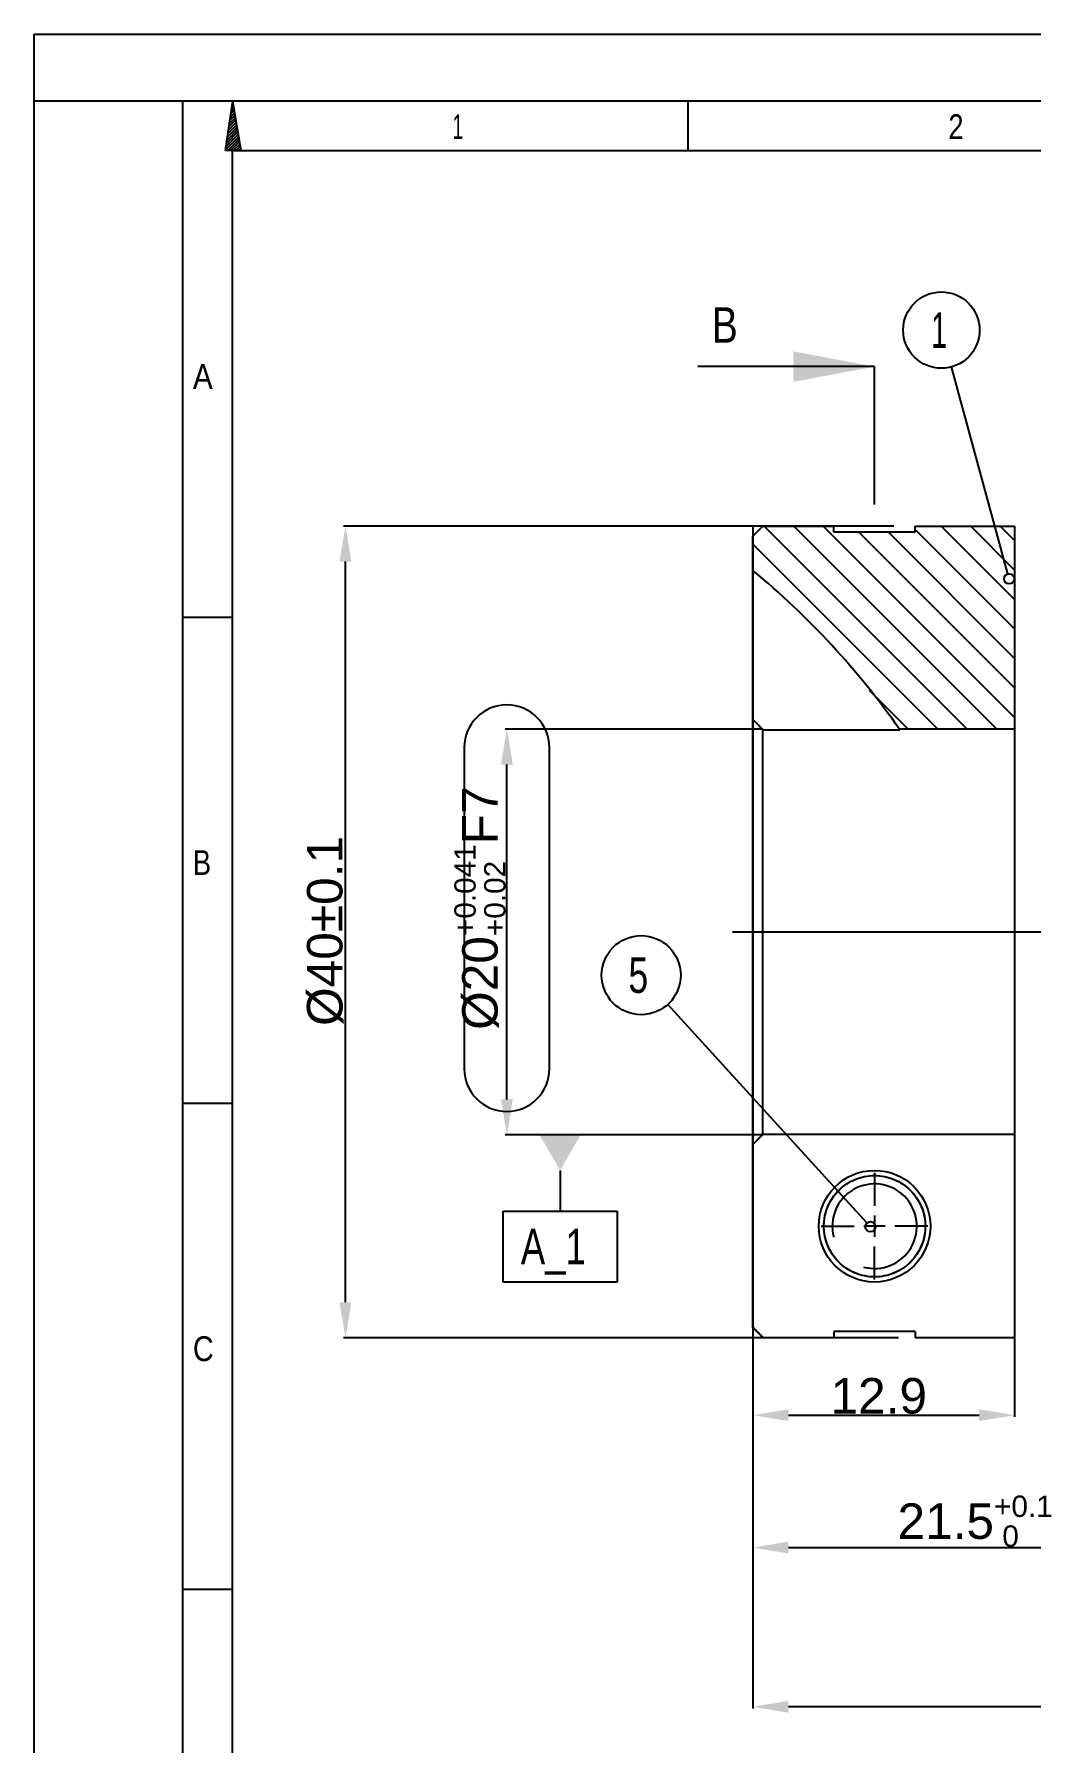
# Model space of a CAD drawing. Header units: millimetres. Extents: x -3183 to 3067, y 1033 to 2218.
# Drawn here: x 2647.5 to 2745.7, y 1690.5 to 1858.9 of the extents above; entities that cross this region are included whole.
import ezdxf

# ---------------------------------------------------------------- set-up
doc = ezdxf.new("R2010")
doc.units = ezdxf.units.MM
doc.linetypes.add('CENTER', pattern=[50.8, 31.75, -6.35, 6.35, -6.35])
doc.layers.add('BEMASSUNGEN', color=7, linetype='Continuous')
doc.layers.add('DEFAULT_1', color=7, linetype='CENTER')
doc.styles.get("Standard").update_dxf_attribs({"font": 'arial.ttf'})
doc.dimstyles.new('DIMSTYLE_1', dxfattribs={"dimtxt": 3.5, "dimasz": 3.5, "dimexe": 0.18, "dimexo": 0.0625, "dimgap": 0.09, "dimtad": 1, "dimdec": 3, "dimlfac": 0.5, "dimdsep": 46, "dimtxsty": 'Standard', "dimcen": 0.09, "dimadec": 0, "dimazin": 0, "dimtp": 0.3, "dimtm": 0.3, "dimtfac": 1, "dimtdec": 3, "dimtofl": 0, "dimtmove": 0, "dimatfit": 3, "dimfxl": 1, "dimtolj": 1, "dimarcsym": 0})
doc.dimstyles.new('DIMSTYLE_2', dxfattribs={"dimtxt": 3.5, "dimasz": 3.5, "dimexe": 0.18, "dimexo": 0.0625, "dimgap": 0.09, "dimtad": 1, "dimdec": 3, "dimlfac": 0.5, "dimdsep": 46, "dimtxsty": 'Standard', "dimcen": 0.09, "dimadec": 0, "dimazin": 0, "dimtp": 0.2, "dimtm": 0.2, "dimtfac": 1, "dimtdec": 3, "dimtofl": 0, "dimtmove": 0, "dimatfit": 3, "dimfxl": 1, "dimtolj": 1, "dimarcsym": 0})
doc.dimstyles.new('DIMSTYLE_3', dxfattribs={"dimtxt": 3.5, "dimasz": 3.5, "dimexe": 0.18, "dimexo": 0.0625, "dimgap": 0.09, "dimtad": 1, "dimlfac": 0.5, "dimdsep": 46, "dimtxsty": 'Standard', "dimcen": 0.09, "dimadec": 0, "dimazin": 0, "dimtol": 1, "dimtp": 0.1, "dimtfac": 0.6, "dimtofl": 0, "dimtmove": 0, "dimatfit": 3, "dimfxl": 1, "dimtolj": 1, "dimarcsym": 0})
doc.dimstyles.new('DIMSTYLE_4', dxfattribs={"dimtxt": 3.5, "dimasz": 3.5, "dimexe": 0.18, "dimexo": 0.0625, "dimgap": 0.09, "dimtad": 1, "dimdec": 3, "dimlfac": 0.5, "dimdsep": 46, "dimtxsty": 'Standard', "dimcen": 0.09, "dimadec": 0, "dimazin": 0, "dimtol": 1, "dimtp": 0.1, "dimtm": 0.1, "dimtfac": 1, "dimtdec": 3, "dimtofl": 0, "dimtmove": 0, "dimatfit": 3, "dimfxl": 1, "dimtolj": 1, "dimarcsym": 0})
doc.dimstyles.new('DIMSTYLE_5', dxfattribs={"dimtxt": 3.5, "dimasz": 3.5, "dimexe": 0.18, "dimexo": 0.0625, "dimgap": 0.09, "dimtad": 1, "dimdec": 4, "dimlfac": 0.5, "dimdsep": 46, "dimtxsty": 'Standard', "dimcen": 0.09, "dimadec": 0, "dimazin": 0, "dimtol": 1, "dimtp": 0.041, "dimtm": -0.02, "dimtfac": 0.6, "dimtdec": 4, "dimtofl": 0, "dimtmove": 0, "dimatfit": 3, "dimfxl": 1, "dimtolj": 1, "dimarcsym": 0})

# ---------------------------------------------------------------- blocks, each defined once
blk = doc.blocks.new('*D128')
at = {"layer": 'BEMASSUNGEN', "color": 0, "linetype": 'Continuous', "lineweight": -2, "transparency": 16777216}
for p, q in [((2718.32, 1731.43), (2718.32, 1693.91)), ((2842.32, 1731.4), (2842.32, 1693.91)), ((2838.82, 1694.09), (2721.82, 1694.09))]:
    blk.add_line(p, q, dxfattribs=at)
at = {"layer": 'BEMASSUNGEN', "color": 0, "linetype": 'Continuous', "transparency": 16777216}
for points in [[(2721.82, 1694.68), (2721.82, 1693.51), (2718.32, 1694.09)], [(2838.82, 1694.68), (2838.82, 1693.51), (2842.32, 1694.09)]]:
    blk.add_solid(points, dxfattribs=at)
at = {"layer": 'Defpoints', "color": 0, "linetype": 'Continuous', "transparency": 16777216}
for p in [(2718.32, 1731.49), (2842.32, 1731.46), (2718.32, 1694.09)]:
    blk.add_point(p, dxfattribs=at)
at = {"layer": 'BEMASSUNGEN', "color": 0, "linetype": 'Continuous', "transparency": 16777216, "insert": (2781.64, 1695.97), "char_height": 3.5, "attachment_point": 5}
blk.add_mtext('\\A1;62', dxfattribs=at)
blk = doc.blocks.new('*D131')
at = {"layer": 'BEMASSUNGEN', "color": 0, "linetype": 'Continuous', "lineweight": -2, "transparency": 16777216}
for p, q in [((2718.32, 1731.43), (2718.32, 1722.66)), ((2744.12, 1730.43), (2744.12, 1722.66)), ((2721.82, 1722.84), (2740.62, 1722.84))]:
    blk.add_line(p, q, dxfattribs=at)
at = {"layer": 'BEMASSUNGEN', "color": 0, "linetype": 'Continuous', "transparency": 16777216}
for points in [[(2721.82, 1723.42), (2721.82, 1722.26), (2718.32, 1722.84)], [(2740.62, 1723.42), (2740.62, 1722.26), (2744.12, 1722.84)]]:
    blk.add_solid(points, dxfattribs=at)
at = {"layer": 'Defpoints', "color": 0, "linetype": 'Continuous', "transparency": 16777216}
for p in [(2718.32, 1731.49), (2744.12, 1730.49), (2744.12, 1722.84)]:
    blk.add_point(p, dxfattribs=at)
at = {"layer": 'BEMASSUNGEN', "color": 0, "linetype": 'Continuous', "transparency": 16777216, "insert": (2730.73, 1724.72), "char_height": 3.5, "attachment_point": 5}
blk.add_mtext('\\A1;12.9', dxfattribs=at)
blk = doc.blocks.new('*D132')
at = {"layer": 'BEMASSUNGEN', "color": 0, "linetype": 'Continuous', "lineweight": -2, "transparency": 16777216}
for p, q in [((2718.32, 1810.4), (2718.32, 1709.6)), ((2761.32, 1737.63), (2761.32, 1709.6)), ((2721.82, 1709.78), (2757.82, 1709.78))]:
    blk.add_line(p, q, dxfattribs=at)
at = {"layer": 'BEMASSUNGEN', "color": 0, "linetype": 'Continuous', "transparency": 16777216}
for points in [[(2721.82, 1710.36), (2721.82, 1709.2), (2718.32, 1709.78)], [(2757.82, 1710.36), (2757.82, 1709.2), (2761.32, 1709.78)]]:
    blk.add_solid(points, dxfattribs=at)
at = {"layer": 'Defpoints', "color": 0, "linetype": 'Continuous', "transparency": 16777216}
for p in [(2718.32, 1810.46), (2761.32, 1737.7), (2761.32, 1709.78)]:
    blk.add_point(p, dxfattribs=at)
at = {"layer": 'BEMASSUNGEN', "color": 0, "linetype": 'Continuous', "transparency": 16777216, "insert": (2740.23, 1712.39), "char_height": 3.5, "attachment_point": 5}
blk.add_mtext('\\A1;21.5{\\H2.1;\\S+0.1^  0;}', dxfattribs=at)
blk = doc.blocks.new('*D133')
at = {"layer": 'BEMASSUNGEN', "color": 0, "linetype": 'Continuous', "lineweight": -2, "transparency": 16777216}
for p, q in [((2732.22, 1810.46), (2677.99, 1810.46)), ((2678.17, 1733.96), (2678.17, 1806.96)), ((2732.67, 1730.46), (2677.99, 1730.46))]:
    blk.add_line(p, q, dxfattribs=at)
at = {"layer": 'BEMASSUNGEN', "color": 0, "linetype": 'Continuous', "transparency": 16777216}
for points in [[(2677.58, 1806.96), (2678.75, 1806.96), (2678.17, 1810.46)], [(2677.58, 1733.96), (2678.75, 1733.96), (2678.17, 1730.46)]]:
    blk.add_solid(points, dxfattribs=at)
at = {"layer": 'Defpoints', "color": 0, "linetype": 'Continuous', "transparency": 16777216}
for p in [(2678.17, 1810.46), (2732.28, 1810.46), (2732.73, 1730.46)]:
    blk.add_point(p, dxfattribs=at)
at = {"layer": 'BEMASSUNGEN', "color": 0, "linetype": 'Continuous', "transparency": 16777216, "insert": (2676.19, 1770.56), "char_height": 3.5, "attachment_point": 5, "rotation": 90}
blk.add_mtext('\\A1;%%c40±0.1', dxfattribs=at)
blk = doc.blocks.new('*D134')
at = {"layer": 'BEMASSUNGEN', "color": 0, "linetype": 'Continuous', "lineweight": -2, "transparency": 16777216}
for p, q in [((2719.26, 1790.46), (2693.9, 1790.46)), ((2694.08, 1753.96), (2694.08, 1786.96)), ((2719.26, 1750.46), (2693.9, 1750.46))]:
    blk.add_line(p, q, dxfattribs=at)
at = {"layer": 'BEMASSUNGEN', "color": 0, "linetype": 'Continuous', "transparency": 16777216}
for points in [[(2693.49, 1786.96), (2694.66, 1786.96), (2694.08, 1790.46)], [(2693.49, 1753.96), (2694.66, 1753.96), (2694.08, 1750.46)]]:
    blk.add_solid(points, dxfattribs=at)
at = {"layer": 'Defpoints', "color": 0, "linetype": 'Continuous', "transparency": 16777216}
for p in [(2694.08, 1790.46), (2719.32, 1790.46), (2719.32, 1750.46)]:
    blk.add_point(p, dxfattribs=at)
at = {"layer": 'BEMASSUNGEN', "color": 0, "linetype": 'Continuous', "transparency": 16777216, "insert": (2691.42, 1772.81), "char_height": 3.5, "attachment_point": 5, "rotation": 90}
blk.add_mtext('\\A1;%%c20{\\H2.1;\\S+0.041^ +0.02;}F7', dxfattribs=at)

msp = doc.modelspace()

# ---------------------------------------------------------------- linework, layer by layer
at = {"color": 7, "linetype": 'Continuous'}
for p, q in [((2647.48797, 1561.94738), (2647.48797, 1858.94738)), ((2647.48797, 1858.94738), (3067.48797, 1858.94738)), ((3058.14118, 1852.33903), (2647.48797, 1852.33903)), ((2662.15415, 1561.94854), (2662.15415, 1852.33903)), ((2666.34035, 1847.47083), (2667.06244, 1852.34001)), ((2667.89185, 1847.47083), (2667.06244, 1852.34001)), ((2711.96052, 1847.38157), (2711.96052, 1852.27029)), ((2667.89185, 1847.47083), (2666.34035, 1847.47083)), ((2730.31929, 1826.18131), (2712.91181, 1826.18131)), ((2718.31929, 1809.45867), (2719.31929, 1810.45867)), ((2719.31929, 1810.45867), (2726.31929, 1810.45867)), ((2726.31929, 1809.85867), (2726.31929, 1810.45867)), ((2734.31929, 1809.85867), (2734.31929, 1810.45867)), ((2734.31929, 1810.45867), (2744.11929, 1810.45867)), ((2744.11929, 1810.45867), (2744.11929, 1730.49069)), ((2718.31929, 1731.49151), (2718.31929, 1809.45867)), ((2734.31929, 1809.85867), (2726.31929, 1809.85867)), ((2662.15415, 1801.49625), (2667.04288, 1801.49625)), ((2719.31929, 1750.52278), (2719.31929, 1790.39457)), ((2719.31929, 1790.39457), (2732.81657, 1790.39457)), ((2744.11929, 1790.45867), (2732.77157, 1790.45867)), ((2662.15415, 1753.58671), (2667.04288, 1753.58671)), ((2719.31929, 1750.52278), (2744.11929, 1750.52278)), ((2719.31929, 1730.49069), (2726.31929, 1730.49069)), ((2726.31929, 1731.09117), (2726.31929, 1730.49069)), ((2734.31929, 1731.09117), (2726.31929, 1731.09117)), ((2734.31929, 1731.09117), (2734.31929, 1730.49069)), ((2734.31929, 1730.49069), (2744.11929, 1730.49069)), ((2662.15415, 1705.67717), (2667.04288, 1705.67717))]:
    msp.add_line(p, q, dxfattribs=at)
at = {"color": 2, "linetype": 'Continuous'}
for p, q in [((2667.29615, 1850.97009), (2666.78341, 1850.45726)), ((2667.25557, 1851.20641), (2666.83139, 1850.78197)), ((2667.21547, 1851.44273), (2666.87937, 1851.10678)), ((2667.17512, 1851.67905), (2666.92759, 1851.43119)), ((2667.13503, 1851.91508), (2666.97581, 1851.7561)), ((2667.09468, 1852.1514), (2667.02402, 1852.08051)), ((2667.57735, 1849.31623), (2666.44612, 1848.18508)), ((2667.53725, 1849.55255), (2666.49433, 1848.50969)), ((2667.49714, 1849.78887), (2666.54232, 1848.8343)), ((2667.4568, 1850.025), (2666.59053, 1849.15872)), ((2667.4167, 1850.26132), (2666.63875, 1849.48362)), ((2667.3766, 1850.49764), (2666.68697, 1849.80804)), ((2667.33626, 1850.73377), (2666.73519, 1850.13265)), ((2667.65803, 1848.84359), (2666.34992, 1847.53556)), ((2667.61769, 1849.07991), (2666.39789, 1847.86017)), ((2667.69814, 1848.60756), (2666.56236, 1847.47152)), ((2667.73848, 1848.37144), (2666.83879, 1847.47152)), ((2667.04288, 1566.83727), (2667.04288, 1847.4503)), ((3053.25246, 1847.4503), (2667.04288, 1847.4503)), ((2667.77858, 1848.13511), (2667.11497, 1847.47132)), ((2667.81892, 1847.89879), (2667.3914, 1847.47132)), ((2667.85926, 1847.66276), (2667.66782, 1847.47152)), ((2743.45504, 1805.74678), (2737.89419, 1826.14707)), ((2739.45333, 1790.45867), (2719.45333, 1810.45867)), ((2742.35909, 1790.45867), (2722.35909, 1810.45867)), ((2744.11929, 1791.60422), (2725.26484, 1810.45867)), ((2744.11929, 1803.22724), (2736.88786, 1810.45867)), ((2744.11929, 1806.13299), (2739.79361, 1810.45867)), ((2744.11929, 1809.03874), (2742.69936, 1810.45867)), ((2736.54758, 1790.45867), (2718.31929, 1808.68696)), ((2744.11929, 1794.50997), (2728.7706, 1809.85867)), ((2744.11929, 1797.41573), (2731.67635, 1809.85867)), ((2744.11929, 1800.32148), (2734.31929, 1810.12148)), ((2733.64183, 1790.45867), (2729.83395, 1794.26655)), ((2729.56942, 1741.77883), (2709.94094, 1763.31804)), ((2731.36929, 1741.45867), (2729.26929, 1741.45867)), ((2730.31929, 1742.50867), (2730.31929, 1740.40867))]:
    msp.add_line(p, q, dxfattribs=at)
for centre, radius in [((2736.90388, 1829.78008), 3.76556), ((2743.58653, 1805.26438), 0.5), ((2707.31366, 1766.20108), 3.90058), ((2729.9062, 1741.40927), 0.5)]:
    msp.add_circle(centre, radius, dxfattribs=at)
at = {"color": 7, "linetype": 'Continuous'}
for radius in [5.5, 5]:
    msp.add_circle((2730.31929, 1741.45867), radius, dxfattribs=at)
msp.add_arc((2667.31929, 1744.45867), 80, 35.0435371, 50.3943476, dxfattribs=at)
at = {"color": 2, "linetype": 'Continuous'}
msp.add_arc((2730.31929, 1741.45867), 4.16667, 255, 195, dxfattribs=at)
at = {"color": 7, "linetype": 'Continuous'}
for points, start_tangent, end_tangent in [([(2719.31929, 1790.39457), (2718.98747, 1790.72744), (2718.65414, 1791.06179), (2718.31929, 1791.39763)], (-0.705970866, 0.708240875), (-0.706076857, 0.708135207)), ([(2719.31929, 1750.52278), (2718.98747, 1750.18991), (2718.65414, 1749.85555), (2718.31929, 1749.51971)], (-0.705970866, -0.708240875), (-0.706076857, -0.708135207)), ([(2730.31929, 1736.45867, 8.00054), (2729.34384, 1736.55475, 8.00054), (2728.40588, 1736.83927, 8.00054), (2727.54144, 1737.30132, 8.00054), (2726.78376, 1737.92314, 8.00054), (2726.16195, 1738.68082, 8.00054), (2725.6999, 1739.54526, 8.00054), (2725.41537, 1740.48322, 8.00054), (2725.31929, 1741.45867, 8.00054), (2725.41537, 1742.43412, 8.00054), (2725.6999, 1743.37209, 8.00054), (2726.16195, 1744.23652, 8.00054), (2726.78376, 1744.99421, 8.00054), (2727.54144, 1745.61602, 8.00054), (2728.40588, 1746.07807, 8.00054), (2729.34384, 1746.3626, 8.00054), (2730.31929, 1746.45867, 8.00054)], (-0.999998276, 0.001856803), (0.999998276, 0.001856803)), ([(2730.31929, 1746.45867, 8.00054), (2731.29475, 1746.3626, 8.00054), (2732.23271, 1746.07807, 8.00054), (2733.09714, 1745.61602, 8.00054), (2733.85483, 1744.99421, 8.00054), (2734.47664, 1744.23652, 8.00054), (2734.93869, 1743.37209, 8.00054), (2735.22322, 1742.43412, 8.00054), (2735.31929, 1741.45867, 8.00054), (2735.22322, 1740.48322, 8.00054), (2734.93869, 1739.54526, 8.00054), (2734.47664, 1738.68082, 8.00054), (2733.85483, 1737.92314, 8.00054), (2733.09714, 1737.30132, 8.00054), (2732.23271, 1736.83927, 8.00054), (2731.29475, 1736.55475, 8.00054), (2730.31929, 1736.45867, 8.00054)], (0.999998276, -0.001856803), (-0.999998276, -0.001856803)), ([(2719.31929, 1730.49069), (2718.98519, 1730.82506), (2718.65186, 1731.15867), (2718.31929, 1731.49151)], (-0.706823655, 0.707389794), (-0.706808934, 0.707404503))]:
    msp.add_spline(points, degree=3, dxfattribs=dict(at, start_tangent=start_tangent, end_tangent=end_tangent))
msp.add_solid([(2730.31929, 1826.18131), (2722.31929, 1824.68131), (2722.31929, 1827.68131)], dxfattribs=at)
at = {"layer": 'BEMASSUNGEN', "color": 2, "linetype": 'Continuous'}
for p, q in [((2689.87502, 1788.64029), (2689.87502, 1756.97363)), ((2698.27502, 1756.97363), (2698.27502, 1788.64029)), ((2699.32502, 1746.95867), (2699.32502, 1742.95867)), ((2693.70002, 1735.95867), (2693.70002, 1742.95867)), ((2693.70002, 1742.95867), (2704.95002, 1742.95867)), ((2704.95002, 1742.95867), (2704.95002, 1735.95867)), ((2704.95002, 1735.95867), (2693.70002, 1735.95867))]:
    msp.add_line(p, q, dxfattribs=at)
for centre, start, end in [((2694.07502, 1788.64029), 0, 180), ((2694.07502, 1756.97363), 180, 0)]:
    msp.add_arc(centre, 4.2, start, end, dxfattribs=at)
msp.add_solid([(2697.3043, 1750.45867), (2701.34575, 1750.45867), (2699.32502, 1746.95867)], dxfattribs=at)
at = {"layer": 'DEFAULT_1', "color": 7, "linetype": 'CENTER'}
msp.add_line((2730.31929, 1812.6014), (2730.31929, 1826.18131), dxfattribs=at)
at = {"layer": 'DEFAULT_1', "color": 2, "linetype": 'CENTER'}
for p, q in [((2716.31929, 1770.45867), (2844.31929, 1770.45867)), ((2730.31929, 1746.70867), (2730.31929, 1743.45887)), ((2725.06929, 1741.45867), (2728.31909, 1741.45867)), ((2735.56929, 1741.45867), (2732.31949, 1741.45867)), ((2730.31929, 1736.20867), (2730.31929, 1739.45847))]:
    msp.add_line(p, q, dxfattribs=at)

# ---------------------------------------------------------------- texts
at = {"color": 2, "linetype": 'Continuous'}
for s, height, width, p in [('1', 2.44436, 0.571429, (2688.70973, 1848.60394)), ('2', 2.44436, 0.785714, (2737.59702, 1848.60394)), ('1', 3.5, 0.571429, (2735.90388, 1828.03008)), ('A', 2.44436, 0.857143, (2663.1319, 1823.9844)), ('B', 2.44436, 0.785714, (2663.1319, 1776.07486)), ('5', 3.5, 0.714286, (2706.06366, 1764.45108)), ('C', 2.44436, 0.833333, (2663.1319, 1728.16532))]:
    msp.add_text(s, height=height, dxfattribs=dict(at, width=width)).set_placement(p)
at = {"color": 7, "linetype": 'Continuous', "width": 0.785714}
msp.add_text('B', height=3.5, dxfattribs=at).set_placement((2714.27674, 1828.53604))
at = {"layer": 'BEMASSUNGEN', "color": 2, "linetype": 'Continuous', "width": 0.738095}
msp.add_text('A_1', height=3.5, dxfattribs=at).set_placement((2695.45002, 1737.70867))

# ---------------------------------------------------------------- dimensions: what is measured, and where the dimension line sits
at = {"layer": 'BEMASSUNGEN', "color": 2, "linetype": 'Continuous'}
dim = msp.add_linear_dim(base=(2678.16766, 1810.45867), p1=(2732.7335, 1730.45867), p2=(2732.2815, 1810.45867), angle=90, text='%%c<>', dimstyle='DIMSTYLE_4', dxfattribs=at)
dim.commit()
dim.dimension.update_dxf_attribs({"geometry": '*D133', "text_midpoint": (2678.16766, 1770.56456), "dimtype": 160})
for base, p1, p2, dimstyle, picture, middle in [((2761.31929, 1709.77959), (2718.31929, 1810.45867), (2761.31929, 1737.69706), 'DIMSTYLE_3', '*D132', (2740.22813, 1709.77959)), ((2744.11929, 1722.84127), (2718.31929, 1731.49151), (2744.11929, 1730.49069), 'DIMSTYLE_2', '*D131', (2730.72856, 1722.84127))]:
    dim = msp.add_linear_dim(base=base, p1=p1, p2=p2, dimstyle=dimstyle, dxfattribs=at)
    dim.commit()
    dim.dimension.update_dxf_attribs({"geometry": picture, "text_midpoint": middle, "dimtype": 160})
dim = msp.add_linear_dim(base=(2694.07502, 1790.45867), p1=(2719.31929, 1750.45867), p2=(2719.31929, 1790.45867), angle=90, text='%%c<>', dimstyle='DIMSTYLE_5', override={"dimpost": '<>F7'}, dxfattribs=at)
dim.commit()
dim.dimension.update_dxf_attribs({"geometry": '*D134', "text_midpoint": (2694.07502, 1772.80696), "dimtype": 160})
dim = msp.add_linear_dim(base=(2718.31929, 1694.09492), p1=(2842.31929, 1731.45867), p2=(2718.31929, 1731.49151), angle=180, dimstyle='DIMSTYLE_1', dxfattribs=at)
dim.commit()
dim.dimension.update_dxf_attribs({"geometry": '*D128', "text_midpoint": (2781.64083, 1694.09492), "dimtype": 160})

doc.saveas('drawing.dxf')
